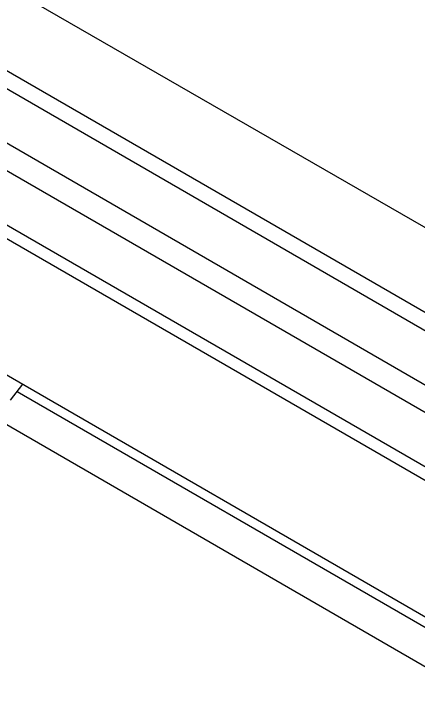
# Model space of a CAD drawing. Extents: x 0 to 258, y 0 to 184.
# Drawn here: x 168.65 to 182.41, y 88.28 to 111.64 of the extents above; entities that cross this region are included whole.
import ezdxf

# ---------------------------------------------------------------- set-up
doc = ezdxf.new("R2010")
doc.units = 0

msp = doc.modelspace()

# ---------------------------------------------------------------- linework, layer by layer
for p, q in [((187.751398, 97.917504), (124.85314, 134.231785)), ((188.180023, 98.28448), (129.187274, 132.34425)), ((195.651847, 91.507187), (126.868204, 131.219243)), ((201.782235, 93.343922), (136.354563, 131.037739)), ((122.853157, 130.7676), (189.608771, 92.226588)), ((126.468155, 130.526565), (195.252326, 90.814508)), ((189.566438, 91.774415), (126.187432, 128.366774)), ((124.187449, 124.902588), (186.518442, 88.91639)), ((168.535264, 98.504084), (168.95701, 99.05521)), ((168.765187, 98.80465), (186.518442, 88.555234)), ((168.114048, 97.848183), (186.518442, 87.222794))]:
    msp.add_line(p, q)

doc.saveas('drawing.dxf')
